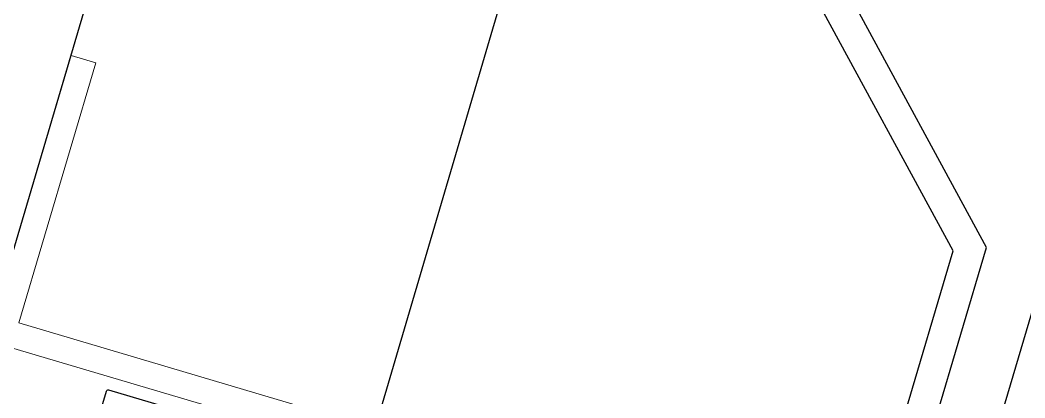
# Model space of a CAD drawing. Header units: millimetres. Extents: x 62878 to 70819, y -67946 to -61850.
# Drawn here: x 67582.96 to 67602.41, y -66888.03 to -66880.73 of the extents above; entities that cross this region are included whole.
import ezdxf

# ---------------------------------------------------------------- set-up
doc = ezdxf.new("R2010")
doc.units = ezdxf.units.MM
doc.layers.add('Dog_dos_yeni', color=63, linetype='Continuous', lineweight=5)
doc.layers.add('DOGRAMA', color=171, linetype='Continuous', lineweight=0)
doc.layers.add('DOĞRAMA-yeni', color=40, linetype='Continuous')
doc.layers.add('ÇATI K', color=254, linetype='Continuous')

# ---------------------------------------------------------------- blocks, each defined once
blk = doc.blocks.new('SPANDREL PAN.93')
at = {"layer": 'DOĞRAMA-yeni', "color": 122, "lineweight": -2}
for p, q in [((36515.706, 28075.131), (36489.318, 28164.429)), ((36514.298, 28084.129), (36521.054, 28096.553)), ((36514.944, 28084.061), (36521.7, 28096.485)), ((36516.154, 28077.849), (36514.298, 28084.129)), ((36516.729, 28078.019), (36514.944, 28084.061))]:
    blk.add_line(p, q, dxfattribs=at)

msp = doc.modelspace()

# ---------------------------------------------------------------- linework, layer by layer
msp.add_lwpolyline([(68896.021, -63031.435), (69030.259, -63071.184), (69185.279, -62547.653), (68892.999, -62461.107, 1.044368), (68063.198, -62298.73, 0.204375), (63106.96, -62494.783, 0.353953), (62932.94, -62997.825), (63753.185, -65779.598), (64154.954, -67142.153), (65336.723, -66792.622), (65336.7, -66829.112), (65270.535, -66829.071, 0.626789), (65270.199, -67369.071), (65531.845, -67369.234, 0.926242), (66130.088, -67369.606), (66391.733, -67369.769, 0.626743), (66392.069, -66829.769), (66326.147, -66829.728), (66326.17, -66793.238), (67506.156, -67144.128), (68467.025, -63899.086), (68625.204, -63946.037), (68896.024, -63031.423)], format="xyb")
at = {"layer": 'Dog_dos_yeni'}
msp.add_lwpolyline([(67579.122, -66897.707), (67583.948, -66881.407), (67584.428, -66881.549), (67582.937, -66886.583), (67592.046, -66889.28), (67591.904, -66889.759), (67582.795, -66887.062), (67581.234, -66892.336), (67590.343, -66895.033), (67590.201, -66895.513), (67581.092, -66892.815), (67579.601, -66897.849), (67579.122, -66897.707)], close=True, dxfattribs=at)
at = {"layer": 'DOGRAMA', "lineweight": -2}
msp.add_lwpolyline([(66522.144, -66852.653), (67506.156, -67144.128), (68892.83, -62461.057)], dxfattribs=at)
at = {"layer": 'DOGRAMA', "lineweight": -2, "ltscale": 0.5}
msp.add_lwpolyline([(67583.231, -66892.635), (67584.634, -66887.899, -0.414214), (67584.671, -66887.878), (67594.777, -66890.871, -0.414214)], format="xyb", dxfattribs=at)
at = {"layer": 'ÇATI K', "color": 0}
msp.add_line((67736.638, -66390.566), (67512.594, -67150.633), dxfattribs=at)

# ---------------------------------------------------------------- block references
at = {"layer": 'DOĞRAMA-yeni', "xscale": -1, "rotation": 359.9643240394448}
msp.add_blockref('SPANDREL PAN.93', (104098.468, -94991.981), dxfattribs=at)

doc.saveas('drawing.dxf')
